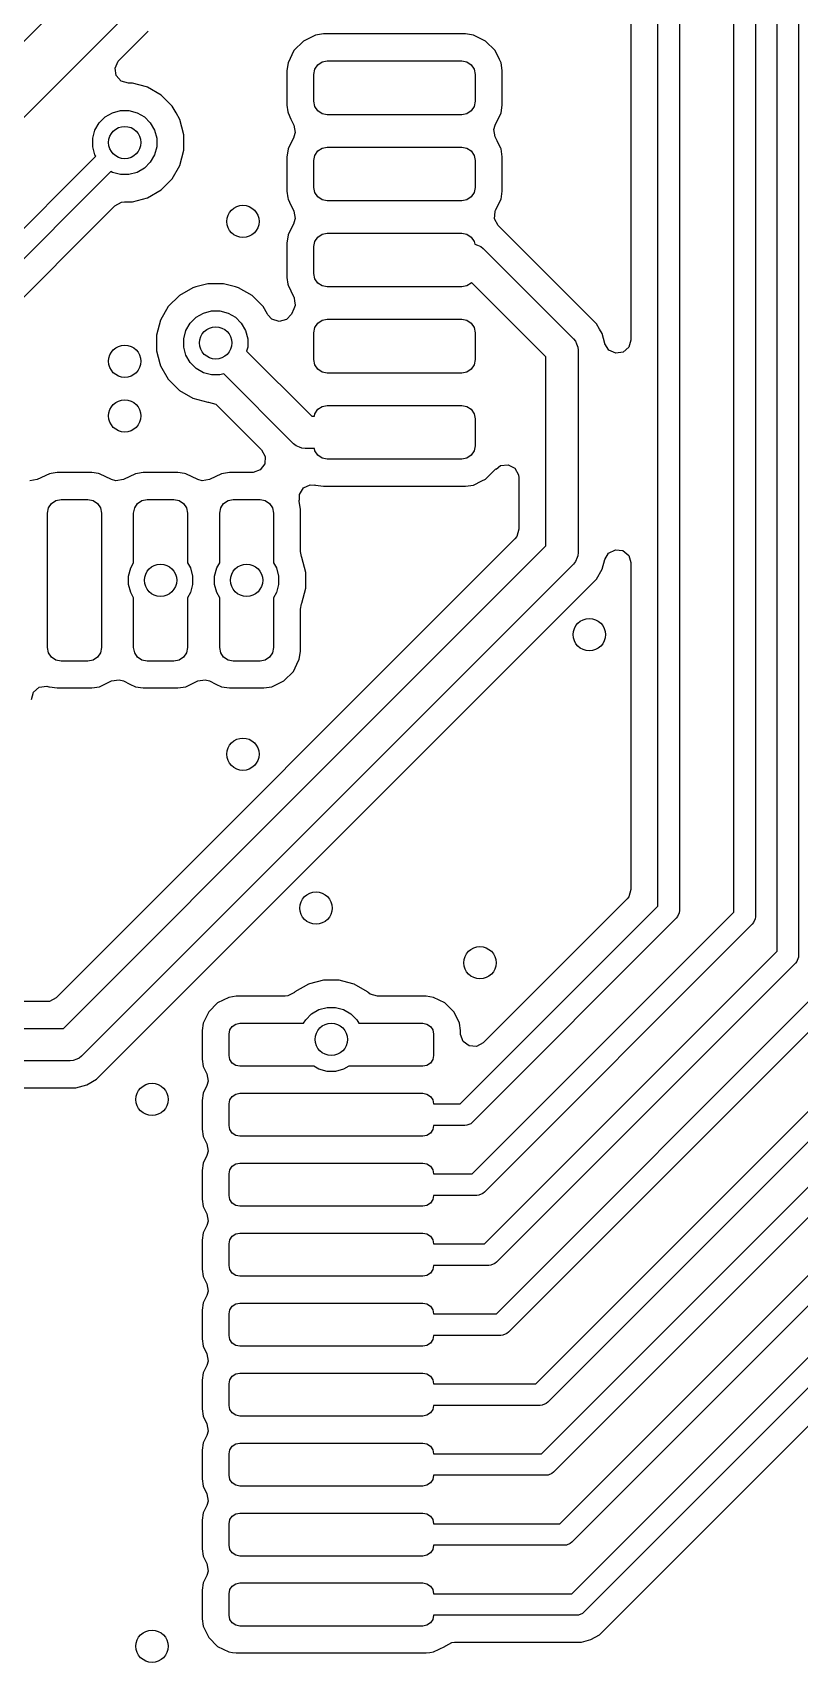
# Model space of a CAD drawing. Extents: x 117 to 217, y -143 to -43.
# Drawn here: x 127.92 to 135.05, y -108.86 to -93.72 of the extents above; entities that cross this region are included whole.
import ezdxf

# ---------------------------------------------------------------- set-up
doc = ezdxf.new("R2010")
doc.units = 0
doc.layers.add('BLACK', color=7, linetype='CONTINUOUS')

msp = doc.modelspace()

# ---------------------------------------------------------------- linework, layer by layer
at = {"layer": 'BLACK', "linetype": 'CONTINUOUS'}
for p, q in [((133.734, -101.836578), (133.734, -64.286)), ((133.934, -64.327422), (133.934, -101.878)), ((134.44, -101.892578), (134.44, -65.7478)), ((134.64, -65.789222), (134.64, -101.934)), ((134.841, -102.253578), (134.841, -65.9139)), ((135.041, -65.955322), (135.041, -102.295)), ((126.675743, -94.966702), (129.23801, -92.404435)), ((129.658827, -92.690727), (124.561, -97.788554)), ((133.4835, -93.146386), (133.4835, -96.576824)), ((128.723995, -93.979819), (128.995977, -93.707837)), ((130.439789, -93.799172), (130.351172, -93.887789)), ((130.552371, -93.744135), (130.439789, -93.799172)), ((130.552373, -93.744134), (130.552371, -93.744135)), ((130.552375, -93.744134), (130.552373, -93.744134)), ((130.625364, -93.7335), (130.552375, -93.744134)), ((131.946636, -93.7335), (130.625364, -93.7335)), ((132.019625, -93.744134), (131.946636, -93.7335)), ((132.019626, -93.744134), (132.019625, -93.744134)), ((132.019628, -93.744135), (132.019626, -93.744134)), ((132.13221, -93.799172), (132.019628, -93.744135)), ((132.220827, -93.887789), (132.13221, -93.799172)), ((128.688938, -94.049853), (128.717963, -93.986297)), ((128.717963, -93.986297), (128.723995, -93.979819)), ((130.296134, -94.000375), (130.2855, -94.073364)), ((130.296135, -94.000372), (130.296134, -94.000375)), ((130.351172, -93.887789), (130.296135, -94.000371)), ((130.296135, -94.000371), (130.296135, -94.000372)), ((130.545515, -94.061165), (130.572612, -94.020612)), ((130.572612, -94.020612), (130.613165, -93.993515)), ((130.613165, -93.993515), (130.661, -93.984)), ((130.661, -93.984), (131.911, -93.984)), ((131.911, -93.984), (131.958835, -93.993515)), ((131.958835, -93.993515), (131.999388, -94.020612)), ((131.999388, -94.020612), (132.026485, -94.061165)), ((132.260912, -93.969786), (132.220827, -93.887789)), ((132.275866, -94.000375), (132.260912, -93.969786)), ((132.2865, -94.073364), (132.275866, -94.000375)), ((128.698882, -94.119011), (128.688938, -94.049853)), ((128.744637, -94.171815), (128.698882, -94.119011)), ((128.811676, -94.1915), (128.744637, -94.171815)), ((130.2855, -94.073364), (130.2855, -94.394636)), ((130.536, -94.109), (130.545515, -94.061165)), ((130.536, -94.359), (130.536, -94.109)), ((132.026485, -94.061165), (132.036, -94.109)), ((132.036, -94.109), (132.036, -94.359)), ((132.2865, -94.394636), (132.2865, -94.073364)), ((128.850475, -94.1915), (128.811676, -94.1915)), ((128.979006, -94.22594), (128.850475, -94.1915)), ((128.990489, -94.229017), (128.979006, -94.22594)), ((129.116011, -94.301488), (128.990488, -94.229017)), ((128.990488, -94.229017), (128.990489, -94.229017)), ((129.116017, -94.301493), (129.116011, -94.301488)), ((129.218506, -94.403982), (129.116017, -94.301493)), ((128.595372, -94.503994), (128.663195, -94.464836)), ((128.663195, -94.464836), (128.738842, -94.444567)), ((128.738842, -94.444567), (128.817158, -94.444567)), ((128.817158, -94.444567), (128.892805, -94.464836)), ((128.892805, -94.464836), (128.960628, -94.503994)), ((129.218511, -94.403988), (129.218506, -94.403982)), ((129.255252, -94.467626), (129.218511, -94.403988)), ((129.290984, -94.529515), (129.255252, -94.467626)), ((130.2855, -94.394636), (130.294614, -94.457198)), ((130.294614, -94.457198), (130.296134, -94.467626)), ((130.296134, -94.467626), (130.323437, -94.523475)), ((130.545515, -94.406835), (130.536, -94.359)), ((130.572612, -94.447388), (130.545515, -94.406835)), ((130.613165, -94.474485), (130.572612, -94.447388)), ((130.661, -94.484), (130.613165, -94.474485)), ((131.958835, -94.474485), (131.911, -94.484)), ((131.999388, -94.447388), (131.958835, -94.474485)), ((132.026485, -94.406835), (131.999388, -94.447388)), ((132.036, -94.359), (132.026485, -94.406835)), ((132.221154, -94.57954), (132.275866, -94.467625)), ((132.275866, -94.467625), (132.2865, -94.394636)), ((128.480567, -94.702842), (128.500836, -94.627195)), ((128.500836, -94.627195), (128.539994, -94.559372)), ((128.539994, -94.559372), (128.595372, -94.503994)), ((128.960628, -94.503994), (129.016006, -94.559372)), ((129.016006, -94.559372), (129.055164, -94.627195)), ((129.055164, -94.627195), (129.075433, -94.702842)), ((129.3285, -94.669525), (129.290984, -94.529515)), ((130.323437, -94.523475), (130.350845, -94.579539)), ((130.350845, -94.579539), (130.350846, -94.57954)), ((130.350846, -94.57954), (130.362605, -94.648413)), ((131.911, -94.484), (130.661, -94.484)), ((132.209394, -94.619588), (132.221154, -94.57954)), ((132.221153, -94.688459), (132.209394, -94.619588)), ((128.480567, -94.781158), (128.480567, -94.702842)), ((128.500836, -94.856805), (128.480567, -94.781158)), ((129.075433, -94.781158), (129.055164, -94.856805)), ((129.075433, -94.702842), (129.075433, -94.781158)), ((129.3285, -94.814475), (129.3285, -94.669525)), ((130.349098, -94.692034), (130.296134, -94.800373)), ((130.350846, -94.688459), (130.349098, -94.692034)), ((130.362605, -94.648413), (130.350846, -94.688459)), ((130.613165, -94.793515), (130.661, -94.784)), ((130.661, -94.784), (131.911, -94.784)), ((131.911, -94.784), (131.958835, -94.793515)), ((132.239873, -94.726751), (132.221153, -94.688459)), ((132.274127, -94.796818), (132.239873, -94.726751)), ((126.640289, -96.738289), (128.508499, -94.870079)), ((128.508499, -94.870079), (128.500836, -94.856805)), ((129.016006, -94.924628), (128.960628, -94.980006)), ((129.055164, -94.856805), (129.016006, -94.924628)), ((129.290984, -94.954485), (129.3285, -94.814475)), ((130.295824, -94.8025), (130.2855, -94.873364)), ((130.2855, -94.873364), (130.2855, -95.194636)), ((130.296134, -94.800373), (130.295824, -94.8025)), ((130.536, -94.909), (130.545515, -94.861165)), ((130.536, -95.159), (130.536, -94.909)), ((130.545515, -94.861165), (130.572612, -94.820612)), ((130.572612, -94.820612), (130.613165, -94.793515)), ((131.958835, -94.793515), (131.999388, -94.820612)), ((131.999388, -94.820612), (132.026485, -94.861165)), ((132.026485, -94.861165), (132.036, -94.909)), ((132.036, -94.909), (132.036, -95.159)), ((132.275866, -94.800375), (132.274127, -94.796818)), ((132.2865, -94.873364), (132.275866, -94.800375)), ((132.2865, -95.194636), (132.2865, -94.873364)), ((128.64992, -95.0115), (126.85406, -96.807361)), ((128.663195, -95.019164), (128.64992, -95.0115)), ((128.738842, -95.039433), (128.663195, -95.019164)), ((128.817158, -95.039433), (128.738842, -95.039433)), ((128.892805, -95.019164), (128.817158, -95.039433)), ((128.960628, -94.980006), (128.892805, -95.019164)), ((129.116015, -95.182509), (129.218509, -95.080015)), ((129.218509, -95.080015), (129.290984, -94.954485)), ((128.990485, -95.254984), (129.116015, -95.182509)), ((130.2855, -95.194636), (130.294292, -95.254982)), ((130.545515, -95.206835), (130.536, -95.159)), ((130.572612, -95.247388), (130.545515, -95.206835)), ((132.026485, -95.206835), (131.999388, -95.247388)), ((132.036, -95.159), (132.026485, -95.206835)), ((132.275866, -95.267625), (132.2865, -95.194636)), ((127.25635, -96.75933), (128.686862, -95.328819)), ((128.686862, -95.328819), (128.748185, -95.295334)), ((128.748185, -95.295334), (128.774543, -95.2925)), ((128.774543, -95.2925), (128.850472, -95.2925)), ((128.850472, -95.2925), (128.850475, -95.2925)), ((128.850475, -95.2925), (128.990485, -95.254984)), ((130.294292, -95.254982), (130.296134, -95.267626)), ((130.296134, -95.267626), (130.30968, -95.295334)), ((130.30968, -95.295334), (130.350845, -95.379539)), ((130.350845, -95.379539), (130.350846, -95.37954)), ((130.350846, -95.37954), (130.362605, -95.448413)), ((130.613165, -95.274485), (130.572612, -95.247388)), ((130.661, -95.284), (130.613165, -95.274485)), ((131.911, -95.284), (130.661, -95.284)), ((131.958835, -95.274485), (131.911, -95.284)), ((131.999388, -95.247388), (131.958835, -95.274485)), ((132.215723, -95.451492), (132.220707, -95.3818)), ((132.220707, -95.3818), (132.225489, -95.370673)), ((132.225489, -95.370673), (132.275865, -95.267627)), ((132.275864, -95.267627), (132.275866, -95.267625)), ((132.275865, -95.267627), (132.275864, -95.267627)), ((130.349098, -95.492034), (130.296134, -95.600373)), ((130.350846, -95.488459), (130.349098, -95.492034)), ((130.362605, -95.448413), (130.350846, -95.488459)), ((132.249208, -95.512815), (132.215723, -95.451492)), ((132.249913, -95.51352), (132.249208, -95.512815)), ((133.16248, -96.426087), (132.249913, -95.51352)), ((130.293095, -95.621229), (130.2855, -95.673364)), ((130.2855, -95.673364), (130.2855, -95.994636)), ((130.296134, -95.600373), (130.293095, -95.621229)), ((130.536, -95.709), (130.545515, -95.661165)), ((130.545515, -95.661165), (130.572612, -95.620612)), ((130.572612, -95.620612), (130.613165, -95.593515)), ((130.613165, -95.593515), (130.661, -95.584)), ((130.661, -95.584), (131.911, -95.584)), ((131.911, -95.584), (131.958835, -95.593515)), ((131.958835, -95.593515), (131.999388, -95.620612)), ((131.999388, -95.620612), (132.026485, -95.661165)), ((132.026485, -95.661165), (132.031567, -95.686714)), ((132.031567, -95.686714), (132.033264, -95.686882)), ((132.033264, -95.686882), (132.055661, -95.696159)), ((130.536, -95.959), (130.536, -95.709)), ((132.055661, -95.696159), (132.087335, -95.709279)), ((132.087335, -95.709279), (132.110066, -95.727934)), ((132.110066, -95.727934), (132.948066, -96.565934)), ((130.2855, -95.994636), (130.294614, -96.057198)), ((130.545515, -96.006835), (130.536, -95.959)), ((129.411246, -96.090752), (129.285723, -96.163223)), ((129.439673, -96.083135), (129.411246, -96.090752)), ((129.55126, -96.053235), (129.439673, -96.083135)), ((129.69621, -96.053235), (129.55126, -96.053235)), ((129.807797, -96.083135), (129.69621, -96.053235)), ((129.836224, -96.090752), (129.807797, -96.083135)), ((129.961746, -96.163223), (129.836223, -96.090752)), ((129.836223, -96.090752), (129.836224, -96.090752)), ((130.294614, -96.057198), (130.296134, -96.067626)), ((130.296134, -96.067626), (130.347459, -96.172612)), ((130.572612, -96.047388), (130.545515, -96.006835)), ((130.613165, -96.074485), (130.572612, -96.047388)), ((130.661, -96.084), (130.613165, -96.074485)), ((131.911, -96.084), (130.661, -96.084)), ((131.958835, -96.074485), (131.911, -96.084)), ((131.999388, -96.047388), (131.958835, -96.074485)), ((132.001738, -96.04387), (131.999388, -96.047388)), ((132.692, -96.734132), (132.001738, -96.04387)), ((129.183223, -96.265723), (129.110752, -96.391246)), ((129.183228, -96.265717), (129.183223, -96.265723)), ((129.285717, -96.163228), (129.183228, -96.265717)), ((129.285723, -96.163223), (129.285717, -96.163228)), ((129.961748, -96.163225), (129.961746, -96.163223)), ((129.96175, -96.163226), (129.961748, -96.163225)), ((130.064244, -96.26572), (129.96175, -96.163226)), ((130.104628, -96.335667), (130.064244, -96.26572)), ((130.350845, -96.288462), (130.327767, -96.335667)), ((130.347459, -96.172612), (130.350845, -96.179539)), ((130.350845, -96.179539), (130.350846, -96.17954)), ((130.361676, -96.254871), (130.350845, -96.288462)), ((130.350846, -96.17954), (130.351414, -96.182867)), ((130.351414, -96.182867), (130.353556, -96.185475)), ((130.353556, -96.185475), (130.357251, -96.217056)), ((130.357251, -96.217056), (130.362605, -96.248413)), ((130.362605, -96.248413), (130.3614, -96.252515)), ((130.3614, -96.252515), (130.361676, -96.254871)), ((129.110751, -96.39125), (129.073235, -96.53126)), ((129.110752, -96.391246), (129.110751, -96.39125)), ((129.346571, -96.48893), (129.385729, -96.421107)), ((129.385729, -96.421107), (129.441107, -96.365729)), ((129.441107, -96.365729), (129.50893, -96.326571)), ((129.50893, -96.326571), (129.584577, -96.306302)), ((129.584577, -96.306302), (129.662893, -96.306302)), ((129.662893, -96.306302), (129.73854, -96.326571)), ((129.73854, -96.326571), (129.806363, -96.365729)), ((129.806363, -96.365729), (129.861741, -96.421107)), ((129.861741, -96.421107), (129.900899, -96.48893)), ((130.10898, -96.343205), (130.104628, -96.335667)), ((130.146605, -96.38372), (130.10898, -96.343205)), ((130.213104, -96.405162), (130.146605, -96.38372)), ((130.280638, -96.387249), (130.213104, -96.405162)), ((130.327767, -96.335667), (130.280638, -96.387249)), ((130.545515, -96.461165), (130.572612, -96.420612)), ((130.572612, -96.420612), (130.613165, -96.393515)), ((130.613165, -96.393515), (130.661, -96.384)), ((130.661, -96.384), (131.911, -96.384)), ((131.911, -96.384), (131.958835, -96.393515)), ((131.958835, -96.393515), (131.999388, -96.420612)), ((131.999388, -96.420612), (132.026485, -96.461165)), ((133.192053, -96.477309), (133.16248, -96.426087)), ((129.073235, -96.53126), (129.073235, -96.67621)), ((129.326302, -96.564577), (129.346571, -96.48893)), ((129.326302, -96.642893), (129.326302, -96.564577)), ((129.900899, -96.48893), (129.921168, -96.564577)), ((129.921168, -96.564577), (129.921168, -96.642893)), ((130.536, -96.509), (130.545515, -96.461165)), ((130.536, -96.759), (130.536, -96.509)), ((132.026485, -96.461165), (132.036, -96.509)), ((132.036, -96.509), (132.036, -96.759)), ((132.948066, -96.565934), (132.966721, -96.588665)), ((132.966721, -96.588665), (132.976287, -96.611759)), ((133.215207, -96.517412), (133.192053, -96.477309)), ((133.215207, -96.517413), (133.215207, -96.517412)), ((133.239725, -96.608917), (133.215207, -96.517413)), ((133.4835, -96.576824), (133.463815, -96.643863)), ((129.073235, -96.67621), (129.104966, -96.79463)), ((129.346571, -96.71854), (129.326302, -96.642893)), ((129.385729, -96.786363), (129.346571, -96.71854)), ((129.921168, -96.642893), (129.911417, -96.679285)), ((129.911417, -96.679285), (130.516132, -97.284)), ((132.692, -98.489868), (132.692, -96.734132)), ((132.976287, -96.611759), (132.989118, -96.642736)), ((132.989118, -96.642736), (132.992, -96.672)), ((132.992, -96.672), (132.992, -98.552)), ((133.240523, -96.611759), (133.239725, -96.608917)), ((133.278297, -96.670537), (133.240523, -96.611759)), ((133.341853, -96.699562), (133.278297, -96.670537)), ((133.411011, -96.689618), (133.341853, -96.699562)), ((133.463815, -96.643863), (133.411011, -96.689618)), ((129.104966, -96.79463), (129.110752, -96.816223)), ((129.110752, -96.816223), (129.183223, -96.941746)), ((129.441107, -96.841741), (129.385729, -96.786363)), ((129.50893, -96.880899), (129.441107, -96.841741)), ((129.584577, -96.901168), (129.50893, -96.880899)), ((129.662893, -96.901168), (129.584577, -96.901168)), ((129.699285, -96.891417), (129.662893, -96.901168)), ((130.347934, -97.540066), (129.699285, -96.891417)), ((130.545515, -96.806835), (130.536, -96.759)), ((130.572612, -96.847388), (130.545515, -96.806835)), ((130.613165, -96.874485), (130.572612, -96.847388)), ((130.661, -96.884), (130.613165, -96.874485)), ((131.911, -96.884), (130.661, -96.884)), ((131.958835, -96.874485), (131.911, -96.884)), ((131.999388, -96.847388), (131.958835, -96.874485)), ((132.026485, -96.806835), (131.999388, -96.847388)), ((132.036, -96.759), (132.026485, -96.806835)), ((129.183223, -96.941746), (129.183225, -96.941748)), ((129.183225, -96.941748), (129.183226, -96.94175)), ((129.183226, -96.94175), (129.28572, -97.044244)), ((129.28572, -97.044244), (129.285721, -97.044245)), ((129.285721, -97.044245), (129.285723, -97.044246)), ((129.285723, -97.044246), (129.411246, -97.116717)), ((129.411246, -97.116717), (129.411247, -97.116717)), ((129.411247, -97.116717), (129.41125, -97.116719)), ((129.41125, -97.116719), (129.55126, -97.154235)), ((129.55126, -97.154235), (129.55648, -97.154235)), ((129.55648, -97.154235), (129.623519, -97.17392)), ((129.623519, -97.17392), (129.644161, -97.190554)), ((129.644161, -97.190554), (130.050426, -97.596819)), ((130.572612, -97.220612), (130.613165, -97.193515)), ((130.613165, -97.193515), (130.661, -97.184)), ((130.661, -97.184), (131.911, -97.184)), ((131.911, -97.184), (131.958835, -97.193515)), ((131.958835, -97.193515), (131.999388, -97.220612)), ((130.516132, -97.284), (130.540973, -97.284)), ((130.540973, -97.284), (130.545515, -97.261165)), ((130.545515, -97.261165), (130.572612, -97.220612)), ((131.999388, -97.220612), (132.026485, -97.261165)), ((132.026485, -97.261165), (132.036, -97.309)), ((132.036, -97.309), (132.036, -97.559)), ((130.050426, -97.596819), (130.083911, -97.658142)), ((130.083911, -97.658142), (130.078927, -97.727834)), ((130.370665, -97.558721), (130.347934, -97.540066)), ((130.402339, -97.57184), (130.370665, -97.558721)), ((130.424736, -97.581118), (130.402339, -97.57184)), ((130.454, -97.584), (130.424736, -97.581118)), ((130.540973, -97.584), (130.454, -97.584)), ((130.545515, -97.606835), (130.540973, -97.584)), ((130.572612, -97.647388), (130.545515, -97.606835)), ((130.613165, -97.674485), (130.572612, -97.647388)), ((131.999388, -97.647388), (131.958835, -97.674485)), ((132.026485, -97.606835), (131.999388, -97.647388)), ((132.036, -97.559), (132.026485, -97.606835)), ((128.150364, -97.8085), (128.095622, -97.816475)), ((128.471636, -97.8085), (128.150364, -97.8085)), ((128.534198, -97.817614), (128.471636, -97.8085)), ((128.950364, -97.8085), (128.895622, -97.816475)), ((129.271636, -97.8085), (128.950364, -97.8085)), ((129.334198, -97.817614), (129.271636, -97.8085)), ((129.750364, -97.8085), (129.695622, -97.816475)), ((129.962745, -97.8085), (129.750364, -97.8085)), ((129.971591, -97.808184), (129.962745, -97.8085)), ((130.037055, -97.783767), (129.971591, -97.808184)), ((130.078927, -97.727834), (130.037055, -97.783767)), ((130.661, -97.684), (130.613165, -97.674485)), ((131.911, -97.684), (130.661, -97.684)), ((131.958835, -97.674485), (131.911, -97.684)), ((132.132212, -97.868825), (132.228092, -97.772946)), ((132.228092, -97.772946), (132.230435, -97.775289)), ((132.230435, -97.775289), (132.271554, -97.743034)), ((132.271554, -97.743034), (132.341115, -97.736477)), ((132.341115, -97.736477), (132.403179, -97.768569)), ((132.403179, -97.768569), (132.43804, -97.82912)), ((127.96546, -97.873846), (127.896587, -97.885605)), ((128.077373, -97.819134), (127.96546, -97.873846)), ((128.095622, -97.816475), (128.077373, -97.819134)), ((128.544626, -97.819134), (128.534198, -97.817614)), ((128.65654, -97.873846), (128.544626, -97.819134)), ((128.696587, -97.885605), (128.65654, -97.873846)), ((128.76546, -97.873846), (128.696587, -97.885605)), ((128.877373, -97.819134), (128.76546, -97.873846)), ((128.895622, -97.816475), (128.877373, -97.819134)), ((129.344626, -97.819134), (129.334198, -97.817614)), ((129.45654, -97.873846), (129.344626, -97.819134)), ((129.496587, -97.885605), (129.45654, -97.873846)), ((129.56546, -97.873846), (129.496587, -97.885605)), ((129.677373, -97.819134), (129.56546, -97.873846)), ((129.695622, -97.816475), (129.677373, -97.819134)), ((130.401477, -98.010684), (130.438418, -97.951379)), ((130.438418, -97.951379), (130.501558, -97.92146)), ((130.501558, -97.92146), (130.542565, -97.924392)), ((130.542565, -97.924392), (130.542845, -97.922477)), ((130.542845, -97.922477), (130.552373, -97.923865)), ((130.552373, -97.923865), (130.552375, -97.923866)), ((130.552375, -97.923866), (130.625364, -97.9345)), ((130.625364, -97.9345), (130.62537, -97.9345)), ((130.62537, -97.9345), (131.94663, -97.9345)), ((131.94663, -97.9345), (131.946636, -97.9345)), ((131.946636, -97.9345), (132.019625, -97.923866)), ((132.019625, -97.923866), (132.097889, -97.885605)), ((132.097889, -97.885605), (132.13221, -97.868827)), ((132.13221, -97.868827), (132.132212, -97.868825)), ((132.43804, -97.82912), (132.4415, -97.858208)), ((132.4415, -97.858208), (132.4415, -98.334745)), ((128.070515, -98.136165), (128.097612, -98.095612)), ((128.097612, -98.095612), (128.138165, -98.068515)), ((128.138165, -98.068515), (128.186, -98.059)), ((128.186, -98.059), (128.436, -98.059)), ((128.436, -98.059), (128.483835, -98.068515)), ((128.483835, -98.068515), (128.524388, -98.095612)), ((128.524388, -98.095612), (128.551485, -98.136165)), ((128.870515, -98.136165), (128.897612, -98.095612)), ((128.897612, -98.095612), (128.938165, -98.068515)), ((128.938165, -98.068515), (128.986, -98.059)), ((128.986, -98.059), (129.236, -98.059)), ((129.236, -98.059), (129.283835, -98.068515)), ((129.283835, -98.068515), (129.324388, -98.095612)), ((129.324388, -98.095612), (129.351485, -98.136165)), ((129.670515, -98.136165), (129.697612, -98.095612)), ((129.697612, -98.095612), (129.738165, -98.068515)), ((129.738165, -98.068515), (129.786, -98.059)), ((129.786, -98.059), (130.036, -98.059)), ((130.036, -98.059), (130.083835, -98.068515)), ((130.083835, -98.068515), (130.124388, -98.095612)), ((130.124388, -98.095612), (130.151485, -98.136165)), ((130.399477, -98.065845), (130.40225, -98.06544)), ((130.400865, -98.075373), (130.399477, -98.065845)), ((130.400866, -98.075375), (130.400865, -98.075373)), ((130.4115, -98.148364), (130.400866, -98.075375)), ((130.40225, -98.06544), (130.401477, -98.010684)), ((128.061, -98.184), (128.070515, -98.136165)), ((128.061, -99.434), (128.061, -98.184)), ((128.551485, -98.136165), (128.561, -98.184)), ((128.561, -98.184), (128.561, -99.434)), ((128.861, -98.184), (128.870515, -98.136165)), ((128.861, -98.647146), (128.861, -98.184)), ((129.351485, -98.136165), (129.361, -98.184)), ((129.361, -98.184), (129.361, -98.647146)), ((129.661, -98.184), (129.670515, -98.136165)), ((129.661, -98.647146), (129.661, -98.184)), ((130.151485, -98.136165), (130.161, -98.184)), ((130.161, -98.184), (130.161, -98.647146)), ((130.4115, -98.148369), (130.4115, -98.148364)), ((130.4115, -98.54171), (130.4115, -98.148369)), ((132.421815, -98.401784), (132.405181, -98.422426)), ((132.4415, -98.334745), (132.421815, -98.401784)), ((132.405181, -98.422426), (128.140426, -102.687181)), ((130.420937, -98.589159), (130.4115, -98.54171)), ((130.576934, -100.604934), (132.692, -98.489868)), ((132.992, -98.552), (132.989118, -98.581264)), ((133.239725, -98.61508), (133.27609, -98.555422)), ((133.27609, -98.555422), (133.338936, -98.524892)), ((133.338936, -98.524892), (133.408312, -98.533186)), ((133.408312, -98.533186), (133.46219, -98.577671)), ((128.813567, -98.769842), (128.833836, -98.694195)), ((128.833836, -98.694195), (128.861, -98.647146)), ((129.361, -98.647146), (129.388164, -98.694195)), ((129.388164, -98.694195), (129.408433, -98.769842)), ((129.613567, -98.769842), (129.633836, -98.694195)), ((129.633836, -98.694195), (129.661, -98.647146)), ((130.161, -98.647146), (130.188164, -98.694195)), ((130.188164, -98.694195), (130.208433, -98.769842)), ((130.423983, -98.596513), (130.420937, -98.589159)), ((130.423984, -98.596515), (130.423983, -98.596513)), ((130.4615, -98.736525), (130.423984, -98.596515)), ((132.948066, -98.658066), (130.789066, -100.817066)), ((132.966721, -98.635335), (132.948066, -98.658066)), ((132.982801, -98.596513), (132.966721, -98.635335)), ((132.989118, -98.581264), (132.982801, -98.596513)), ((133.16248, -98.797913), (133.215207, -98.706588)), ((133.215207, -98.706588), (133.239725, -98.61508)), ((133.46219, -98.577671), (133.483465, -98.644223)), ((133.483465, -98.644223), (133.4835, -98.647175)), ((133.4835, -98.647175), (133.4835, -101.681455)), ((128.813567, -98.848158), (128.813567, -98.769842)), ((128.833836, -98.923805), (128.813567, -98.848158)), ((129.408433, -98.848158), (129.388164, -98.923805)), ((129.408433, -98.769842), (129.408433, -98.848158)), ((129.613567, -98.848158), (129.613567, -98.769842)), ((129.633836, -98.923805), (129.613567, -98.848158)), ((130.208433, -98.848158), (130.188164, -98.923805)), ((130.208433, -98.769842), (130.208433, -98.848158)), ((130.4615, -98.881475), (130.4615, -98.736525)), ((131.00348, -100.956913), (133.16248, -98.797913)), ((128.861, -98.970853), (128.833836, -98.923805)), ((128.861, -99.434), (128.861, -98.970853)), ((129.388164, -98.923805), (129.361, -98.970853)), ((129.361, -98.970853), (129.361, -99.434)), ((129.661, -98.970853), (129.633836, -98.923805)), ((129.661, -99.434), (129.661, -98.970853)), ((130.188164, -98.923805), (130.161, -98.970853)), ((130.161, -98.970853), (130.161, -99.434)), ((130.420941, -99.028831), (130.423982, -99.021488)), ((130.423981, -99.021488), (130.423984, -99.021485)), ((130.423982, -99.021488), (130.423981, -99.021488)), ((130.423984, -99.021485), (130.4615, -98.881475)), ((130.4115, -99.076288), (130.420941, -99.028831)), ((130.4115, -99.469636), (130.4115, -99.076288)), ((128.070515, -99.481835), (128.061, -99.434)), ((128.561, -99.434), (128.551485, -99.481835)), ((128.870515, -99.481835), (128.861, -99.434)), ((129.361, -99.434), (129.351485, -99.481835)), ((129.670515, -99.481835), (129.661, -99.434)), ((130.161, -99.434), (130.151485, -99.481835)), ((130.400866, -99.542625), (130.4115, -99.469636)), ((128.097612, -99.522388), (128.070515, -99.481835)), ((128.138165, -99.549485), (128.097612, -99.522388)), ((128.186, -99.559), (128.138165, -99.549485)), ((128.436, -99.559), (128.186, -99.559)), ((128.483835, -99.549485), (128.436, -99.559)), ((128.524388, -99.522388), (128.483835, -99.549485)), ((128.551485, -99.481835), (128.524388, -99.522388)), ((128.897612, -99.522388), (128.870515, -99.481835)), ((128.938165, -99.549485), (128.897612, -99.522388)), ((128.986, -99.559), (128.938165, -99.549485)), ((129.236, -99.559), (128.986, -99.559)), ((129.283835, -99.549485), (129.236, -99.559)), ((129.324388, -99.522388), (129.283835, -99.549485)), ((129.351485, -99.481835), (129.324388, -99.522388)), ((129.697612, -99.522388), (129.670515, -99.481835)), ((129.738165, -99.549485), (129.697612, -99.522388)), ((129.786, -99.559), (129.738165, -99.549485)), ((130.036, -99.559), (129.786, -99.559)), ((130.083835, -99.549485), (130.036, -99.559)), ((130.124388, -99.522388), (130.083835, -99.549485)), ((130.151485, -99.481835), (130.124388, -99.522388)), ((130.345827, -99.65521), (130.37794, -99.58952)), ((130.37794, -99.58952), (130.400866, -99.542625)), ((128.544625, -99.798866), (128.65654, -99.744153)), ((128.65654, -99.744153), (128.725412, -99.732394)), ((128.725412, -99.732394), (128.765458, -99.744153)), ((128.765458, -99.744153), (128.824504, -99.773019)), ((128.824504, -99.773019), (128.877372, -99.798865)), ((129.344625, -99.798866), (129.45654, -99.744153)), ((129.45654, -99.744153), (129.525412, -99.732394)), ((129.525412, -99.732394), (129.565458, -99.744153)), ((129.565458, -99.744153), (129.624504, -99.773019)), ((129.624504, -99.773019), (129.677372, -99.798865)), ((130.144625, -99.798866), (130.202118, -99.770759)), ((130.202118, -99.770759), (130.25721, -99.743827)), ((130.25721, -99.743827), (130.345827, -99.65521)), ((127.9115, -99.915711), (127.931185, -99.848672)), ((127.931185, -99.848672), (127.983989, -99.802917)), ((127.983989, -99.802917), (128.053147, -99.792973)), ((128.053147, -99.792973), (128.072111, -99.797239)), ((128.072111, -99.797239), (128.077372, -99.798864)), ((128.077372, -99.798864), (128.077375, -99.798866)), ((128.077375, -99.798866), (128.150364, -99.8095)), ((128.150364, -99.8095), (128.15037, -99.8095)), ((128.15037, -99.8095), (128.47163, -99.8095)), ((128.47163, -99.8095), (128.471636, -99.8095)), ((128.471636, -99.8095), (128.544625, -99.798866)), ((128.877372, -99.798865), (128.877373, -99.798865)), ((128.877373, -99.798865), (128.877375, -99.798866)), ((128.877375, -99.798866), (128.950364, -99.8095)), ((128.950364, -99.8095), (128.95037, -99.8095)), ((128.95037, -99.8095), (129.27163, -99.8095)), ((129.27163, -99.8095), (129.271636, -99.8095)), ((129.271636, -99.8095), (129.344625, -99.798866)), ((129.677372, -99.798865), (129.677373, -99.798865)), ((129.677373, -99.798865), (129.677375, -99.798866)), ((129.677375, -99.798866), (129.750364, -99.8095)), ((129.750364, -99.8095), (129.75037, -99.8095)), ((129.75037, -99.8095), (130.07163, -99.8095)), ((130.07163, -99.8095), (130.071636, -99.8095)), ((130.071636, -99.8095), (130.144625, -99.798866)), ((128.207868, -102.974), (130.576934, -100.604934)), ((130.789066, -100.817066), (128.376066, -103.230066)), ((128.515913, -103.44448), (131.00348, -100.956913)), ((132.934578, -108.224), (139.854, -101.304578)), ((140.024711, -101.416711), (133.046711, -108.394711)), ((133.463815, -101.748494), (133.447181, -101.769136)), ((133.4835, -101.681455), (133.463815, -101.748494)), ((131.896578, -103.674), (133.734, -101.836578)), ((132.008578, -104.324), (134.44, -101.892578)), ((133.447181, -101.769136), (132.110181, -103.106136)), ((133.932079, -101.897509), (133.917147, -101.933557)), ((133.934, -101.878), (133.932079, -101.897509)), ((133.904711, -101.948711), (132.008711, -103.844711)), ((134.610711, -102.004711), (132.120711, -104.494711)), ((133.917147, -101.933557), (133.904711, -101.948711)), ((134.623147, -101.989557), (134.610711, -102.004711)), ((134.638079, -101.953509), (134.623147, -101.989557)), ((134.64, -101.934), (134.638079, -101.953509)), ((132.120578, -104.974), (134.841, -102.253578)), ((135.024147, -102.350558), (135.01171, -102.365711)), ((135.038516, -102.315867), (135.024147, -102.350558)), ((135.039079, -102.314509), (135.038516, -102.315867)), ((135.041, -102.295), (135.039079, -102.314509)), ((135.01171, -102.365711), (132.232711, -105.144711)), ((130.356295, -102.637181), (130.294972, -102.670666)), ((130.359982, -102.633493), (130.356295, -102.637181)), ((130.359988, -102.633488), (130.359982, -102.633493)), ((130.485511, -102.561017), (130.359988, -102.633488)), ((130.496993, -102.55794), (130.485511, -102.561017)), ((130.625525, -102.5235), (130.496993, -102.55794)), ((130.770475, -102.5235), (130.625525, -102.5235)), ((130.899006, -102.55794), (130.770475, -102.5235)), ((130.910489, -102.561017), (130.899006, -102.55794)), ((131.036011, -102.633488), (130.910488, -102.561017)), ((130.910488, -102.561017), (130.910489, -102.561017)), ((131.036017, -102.633493), (131.036011, -102.633488)), ((131.039705, -102.637181), (131.036017, -102.633493)), ((131.060347, -102.653815), (131.039705, -102.637181)), ((131.127386, -102.6735), (131.060347, -102.653815)), ((132.232578, -105.624), (135.242, -102.614578)), ((128.052745, -102.7235), (124.760052, -102.7235)), ((128.079103, -102.720666), (128.052745, -102.7235)), ((128.140426, -102.687181), (128.079103, -102.720666)), ((129.641514, -102.734803), (129.558803, -102.817514)), ((129.746608, -102.683426), (129.641514, -102.734803)), ((129.814739, -102.6735), (129.746608, -102.683426)), ((130.268614, -102.6735), (129.814739, -102.6735)), ((130.294972, -102.670666), (130.268614, -102.6735)), ((130.515372, -102.835994), (130.583195, -102.796836)), ((130.583195, -102.796836), (130.658842, -102.776567)), ((130.658842, -102.776567), (130.737158, -102.776567)), ((130.737158, -102.776567), (130.812805, -102.796836)), ((130.812805, -102.796836), (130.880628, -102.835994)), ((131.58126, -102.6735), (131.127386, -102.6735)), ((131.581261, -102.6735), (131.58126, -102.6735)), ((131.649391, -102.683426), (131.581261, -102.6735)), ((131.754485, -102.734803), (131.649391, -102.683426)), ((131.837196, -102.817514), (131.754485, -102.734803)), ((135.412711, -102.726711), (132.344711, -105.794711)), ((129.507426, -102.922608), (129.4975, -102.990739)), ((129.558803, -102.817514), (129.507426, -102.922608)), ((129.755612, -102.985732), (129.777289, -102.953289)), ((129.777289, -102.953289), (129.809732, -102.931612)), ((129.809732, -102.931612), (129.848, -102.924)), ((129.848, -102.924), (130.441156, -102.924)), ((130.441156, -102.924), (130.459994, -102.891372)), ((130.459994, -102.891372), (130.515372, -102.835994)), ((130.880628, -102.835994), (130.936006, -102.891372)), ((130.936006, -102.891372), (130.954844, -102.924)), ((130.954844, -102.924), (131.548, -102.924)), ((131.548, -102.924), (131.586268, -102.931612)), ((131.586268, -102.931612), (131.618711, -102.953289)), ((131.618711, -102.953289), (131.640388, -102.985732)), ((131.837196, -102.817515), (131.837196, -102.817514)), ((131.837198, -102.817517), (131.837196, -102.817515)), ((131.875795, -102.89647), (131.837198, -102.817517)), ((131.888573, -102.922608), (131.875795, -102.89647)), ((131.8985, -102.990739), (131.888573, -102.922608)), ((124.632549, -102.974), (128.207868, -102.974)), ((129.4975, -102.990739), (129.4975, -103.25726)), ((129.748, -103.024), (129.755612, -102.985732)), ((129.748, -103.224), (129.748, -103.024)), ((131.640388, -102.985732), (131.648, -103.024)), ((131.648, -103.024), (131.648, -103.224)), ((131.8985, -103.018455), (131.8985, -102.990739)), ((131.898816, -103.027301), (131.8985, -103.018455)), ((131.923233, -103.092765), (131.898816, -103.027301)), ((131.979166, -103.134637), (131.923233, -103.092765)), ((132.110181, -103.106136), (132.048858, -103.139621)), ((132.822578, -107.574), (137.34855, -103.048028)), ((128.332618, -103.257302), (128.299264, -103.271118)), ((128.353335, -103.248721), (128.332618, -103.257302)), ((128.376066, -103.230066), (128.353335, -103.248721)), ((129.4975, -103.25726), (129.507426, -103.325392)), ((129.755612, -103.262268), (129.748, -103.224)), ((129.777289, -103.294711), (129.755612, -103.262268)), ((131.640388, -103.262268), (131.618711, -103.294711)), ((131.648, -103.224), (131.640388, -103.262268)), ((132.048858, -103.139621), (131.979166, -103.134637)), ((132.598578, -106.274), (135.643, -103.229578)), ((137.519261, -103.160161), (132.934711, -107.744711)), ((128.27, -103.274), (124.632549, -103.274)), ((128.299264, -103.271118), (128.27, -103.274)), ((129.507426, -103.325392), (129.507426, -103.325393)), ((129.507426, -103.325393), (129.54123, -103.394541)), ((129.54123, -103.394541), (129.552988, -103.463414)), ((129.809732, -103.316388), (129.777289, -103.294711)), ((129.848, -103.324), (129.809732, -103.316388)), ((130.536146, -103.324), (129.848, -103.324)), ((130.583195, -103.351164), (130.536146, -103.324)), ((130.658842, -103.371433), (130.583195, -103.351164)), ((130.737158, -103.371433), (130.658842, -103.371433)), ((130.812805, -103.351164), (130.737158, -103.371433)), ((130.859854, -103.324), (130.812805, -103.351164)), ((131.548, -103.324), (130.859854, -103.324)), ((131.586268, -103.316388), (131.548, -103.324)), ((131.618711, -103.294711), (131.586268, -103.316388)), ((135.813711, -103.34171), (132.710711, -106.444711)), ((124.760052, -103.5245), (128.322725, -103.5245)), ((128.322725, -103.5245), (128.322727, -103.5245)), ((128.322727, -103.5245), (128.424588, -103.497207)), ((128.424588, -103.497207), (128.515913, -103.44448)), ((129.54123, -103.503459), (129.507426, -103.572606)), ((129.552988, -103.463414), (129.54123, -103.503459)), ((132.651478, -106.924), (136.044, -103.531478)), ((129.507426, -103.572607), (129.4975, -103.640739)), ((129.4975, -103.640739), (129.4975, -103.90726)), ((129.507426, -103.572606), (129.507426, -103.572607)), ((129.748, -103.674), (129.755612, -103.635732)), ((129.748, -103.874), (129.748, -103.674)), ((129.755612, -103.635732), (129.777289, -103.603289)), ((129.777289, -103.603289), (129.809732, -103.581612)), ((129.809732, -103.581612), (129.848, -103.574)), ((129.848, -103.574), (131.548, -103.574)), ((131.548, -103.574), (131.586268, -103.581612)), ((131.586268, -103.581612), (131.618711, -103.603289)), ((131.618711, -103.603289), (131.640388, -103.635732)), ((131.640388, -103.635732), (131.648, -103.674)), ((131.648, -103.674), (131.896578, -103.674)), ((136.21471, -103.643611), (132.763611, -107.094711)), ((131.993557, -103.857147), (131.957509, -103.872079)), ((132.008711, -103.844711), (131.993557, -103.857147)), ((129.4975, -103.90726), (129.507426, -103.975392)), ((129.507426, -103.975392), (129.507426, -103.975393)), ((129.507426, -103.975393), (129.54123, -104.044541)), ((129.755612, -103.912268), (129.748, -103.874)), ((129.777289, -103.944711), (129.755612, -103.912268)), ((129.809732, -103.966388), (129.777289, -103.944711)), ((129.848, -103.974), (129.809732, -103.966388)), ((131.548, -103.974), (129.848, -103.974)), ((131.586268, -103.966388), (131.548, -103.974)), ((131.618711, -103.944711), (131.586268, -103.966388)), ((131.640388, -103.912268), (131.618711, -103.944711)), ((131.648, -103.874), (131.640388, -103.912268)), ((131.938, -103.874), (131.648, -103.874)), ((131.957509, -103.872079), (131.938, -103.874)), ((129.54123, -104.153459), (129.507426, -104.222606)), ((129.54123, -104.044541), (129.552988, -104.113414)), ((129.552988, -104.113414), (129.54123, -104.153459)), ((129.507426, -104.222607), (129.4975, -104.290739)), ((129.4975, -104.290739), (129.4975, -104.55726)), ((129.507426, -104.222606), (129.507426, -104.222607)), ((129.748, -104.324), (129.755612, -104.285732)), ((129.755612, -104.285732), (129.777289, -104.253289)), ((129.777289, -104.253289), (129.809732, -104.231612)), ((129.809732, -104.231612), (129.848, -104.224)), ((129.848, -104.224), (131.548, -104.224)), ((131.548, -104.224), (131.586268, -104.231612)), ((131.586268, -104.231612), (131.618711, -104.253289)), ((131.618711, -104.253289), (131.640388, -104.285732)), ((131.640388, -104.285732), (131.648, -104.324)), ((129.748, -104.524), (129.748, -104.324)), ((131.648, -104.324), (132.008578, -104.324)), ((129.4975, -104.55726), (129.507426, -104.625392)), ((129.507426, -104.625392), (129.507426, -104.625393)), ((129.507426, -104.625393), (129.54123, -104.694541)), ((129.755612, -104.562268), (129.748, -104.524)), ((129.777289, -104.594711), (129.755612, -104.562268)), ((129.809732, -104.616388), (129.777289, -104.594711)), ((129.848, -104.624), (129.809732, -104.616388)), ((131.548, -104.624), (129.848, -104.624)), ((131.586268, -104.616388), (131.548, -104.624)), ((131.618711, -104.594711), (131.586268, -104.616388)), ((131.640388, -104.562268), (131.618711, -104.594711)), ((131.648, -104.524), (131.640388, -104.562268)), ((132.05, -104.524), (131.648, -104.524)), ((132.069509, -104.522079), (132.05, -104.524)), ((132.105557, -104.507147), (132.069509, -104.522079)), ((132.120711, -104.494711), (132.105557, -104.507147)), ((129.54123, -104.694541), (129.552988, -104.763414)), ((129.552988, -104.763414), (129.54123, -104.803459)), ((129.507426, -104.872607), (129.4975, -104.940739)), ((129.54123, -104.803459), (129.507426, -104.872606)), ((129.507426, -104.872606), (129.507426, -104.872607)), ((129.755612, -104.935732), (129.777289, -104.903289)), ((129.777289, -104.903289), (129.809732, -104.881612)), ((129.809732, -104.881612), (129.848, -104.874)), ((129.848, -104.874), (131.548, -104.874)), ((131.548, -104.874), (131.586268, -104.881612)), ((131.586268, -104.881612), (131.618711, -104.903289)), ((131.618711, -104.903289), (131.640388, -104.935732)), ((129.4975, -104.940739), (129.4975, -105.20726)), ((129.748, -104.974), (129.755612, -104.935732)), ((129.748, -105.174), (129.748, -104.974)), ((131.640388, -104.935732), (131.648, -104.974)), ((131.648, -104.974), (132.120578, -104.974)), ((129.4975, -105.20726), (129.507426, -105.275392)), ((129.755612, -105.212268), (129.748, -105.174)), ((129.777289, -105.244711), (129.755612, -105.212268)), ((131.640388, -105.212268), (131.618711, -105.244711)), ((131.648, -105.174), (131.640388, -105.212268)), ((132.162, -105.174), (131.648, -105.174)), ((132.181509, -105.172079), (132.162, -105.174)), ((132.217557, -105.157147), (132.181509, -105.172079)), ((132.232711, -105.144711), (132.217557, -105.157147)), ((129.507426, -105.275392), (129.507426, -105.275393)), ((129.507426, -105.275393), (129.54123, -105.344541)), ((129.54123, -105.344541), (129.552988, -105.413414)), ((129.809732, -105.266388), (129.777289, -105.244711)), ((129.848, -105.274), (129.809732, -105.266388)), ((131.548, -105.274), (129.848, -105.274)), ((131.586268, -105.266388), (131.548, -105.274)), ((131.618711, -105.244711), (131.586268, -105.266388)), ((129.507426, -105.522607), (129.4975, -105.590739)), ((129.54123, -105.453459), (129.507426, -105.522606)), ((129.507426, -105.522606), (129.507426, -105.522607)), ((129.552988, -105.413414), (129.54123, -105.453459)), ((129.777289, -105.553289), (129.809732, -105.531612)), ((129.809732, -105.531612), (129.848, -105.524)), ((129.848, -105.524), (131.548, -105.524)), ((131.548, -105.524), (131.586268, -105.531612)), ((131.586268, -105.531612), (131.618711, -105.553289)), ((129.4975, -105.590739), (129.4975, -105.85726)), ((129.748, -105.624), (129.755612, -105.585732)), ((129.748, -105.824), (129.748, -105.624)), ((129.755612, -105.585732), (129.777289, -105.553289)), ((131.618711, -105.553289), (131.640388, -105.585732)), ((131.640388, -105.585732), (131.648, -105.624)), ((131.648, -105.624), (132.232578, -105.624)), ((129.755612, -105.862268), (129.748, -105.824)), ((131.648, -105.824), (131.640388, -105.862268)), ((132.274, -105.824), (131.648, -105.824)), ((132.293509, -105.822079), (132.274, -105.824)), ((132.329557, -105.807147), (132.293509, -105.822079)), ((132.344711, -105.794711), (132.329557, -105.807147)), ((129.4975, -105.85726), (129.507426, -105.925392)), ((129.507426, -105.925392), (129.507426, -105.925393)), ((129.507426, -105.925393), (129.54123, -105.994541)), ((129.777289, -105.894711), (129.755612, -105.862268)), ((129.809732, -105.916388), (129.777289, -105.894711)), ((129.848, -105.924), (129.809732, -105.916388)), ((131.548, -105.924), (129.848, -105.924)), ((131.586268, -105.916388), (131.548, -105.924)), ((131.618711, -105.894711), (131.586268, -105.916388)), ((131.640388, -105.862268), (131.618711, -105.894711)), ((133.191212, -108.60447), (135.835819, -105.959861)), ((129.54123, -106.103459), (129.507426, -106.172606)), ((129.54123, -105.994541), (129.552988, -106.063414)), ((129.552988, -106.063414), (129.54123, -106.103459)), ((129.507426, -106.172607), (129.4975, -106.240739)), ((129.4975, -106.240739), (129.4975, -106.50726)), ((129.507426, -106.172606), (129.507426, -106.172607)), ((129.748, -106.274), (129.755612, -106.235732)), ((129.748, -106.474), (129.748, -106.274)), ((129.755612, -106.235732), (129.777289, -106.203289)), ((129.777289, -106.203289), (129.809732, -106.181612)), ((129.809732, -106.181612), (129.848, -106.174)), ((129.848, -106.174), (131.548, -106.174)), ((131.548, -106.174), (131.586268, -106.181612)), ((131.586268, -106.181612), (131.618711, -106.203289)), ((131.618711, -106.203289), (131.640388, -106.235732)), ((131.640388, -106.235732), (131.648, -106.274)), ((131.648, -106.274), (132.598578, -106.274)), ((129.4975, -106.50726), (129.507426, -106.575392)), ((129.507426, -106.575392), (129.507426, -106.575393)), ((129.507426, -106.575393), (129.54123, -106.644541)), ((129.755612, -106.512268), (129.748, -106.474)), ((129.777289, -106.544711), (129.755612, -106.512268)), ((129.809732, -106.566388), (129.777289, -106.544711)), ((129.848, -106.574), (129.809732, -106.566388)), ((131.548, -106.574), (129.848, -106.574)), ((131.586268, -106.566388), (131.548, -106.574)), ((131.618711, -106.544711), (131.586268, -106.566388)), ((131.640388, -106.512268), (131.618711, -106.544711)), ((131.648, -106.474), (131.640388, -106.512268)), ((132.64, -106.474), (131.648, -106.474)), ((132.659509, -106.472079), (132.64, -106.474)), ((132.695557, -106.457147), (132.659509, -106.472079)), ((132.710711, -106.444711), (132.695557, -106.457147)), ((129.54123, -106.644541), (129.552988, -106.713414)), ((129.552988, -106.713414), (129.54123, -106.753459)), ((129.507426, -106.822607), (129.4975, -106.890739)), ((129.4975, -106.890739), (129.4975, -107.15726)), ((129.54123, -106.753459), (129.507426, -106.822606)), ((129.507426, -106.822606), (129.507426, -106.822607)), ((129.748, -106.924), (129.755612, -106.885732)), ((129.755612, -106.885732), (129.777289, -106.853289)), ((129.777289, -106.853289), (129.809732, -106.831612)), ((129.809732, -106.831612), (129.848, -106.824)), ((129.848, -106.824), (131.548, -106.824)), ((131.548, -106.824), (131.586268, -106.831612)), ((131.586268, -106.831612), (131.618711, -106.853289)), ((131.618711, -106.853289), (131.640388, -106.885732)), ((131.640388, -106.885732), (131.648, -106.924)), ((129.748, -107.124), (129.748, -106.924)), ((131.648, -106.924), (132.651478, -106.924)), ((129.4975, -107.15726), (129.507426, -107.225392)), ((129.755612, -107.162268), (129.748, -107.124)), ((129.777289, -107.194711), (129.755612, -107.162268)), ((129.809732, -107.216388), (129.777289, -107.194711)), ((131.618711, -107.194711), (131.586268, -107.216388)), ((131.640388, -107.162268), (131.618711, -107.194711)), ((131.648, -107.124), (131.640388, -107.162268)), ((132.6929, -107.124), (131.648, -107.124)), ((132.712409, -107.122079), (132.6929, -107.124)), ((132.748457, -107.107147), (132.712409, -107.122079)), ((132.763611, -107.094711), (132.748457, -107.107147)), ((129.507426, -107.225392), (129.507426, -107.225393)), ((129.507426, -107.225393), (129.54123, -107.294541)), ((129.54123, -107.294541), (129.552988, -107.363414)), ((129.848, -107.224), (129.809732, -107.216388)), ((131.548, -107.224), (129.848, -107.224)), ((131.586268, -107.216388), (131.548, -107.224)), ((129.507426, -107.472607), (129.4975, -107.540739)), ((129.54123, -107.403459), (129.507426, -107.472606)), ((129.507426, -107.472606), (129.507426, -107.472607)), ((129.552988, -107.363414), (129.54123, -107.403459)), ((129.755612, -107.535732), (129.777289, -107.503289)), ((129.777289, -107.503289), (129.809732, -107.481612)), ((129.809732, -107.481612), (129.848, -107.474)), ((129.848, -107.474), (131.548, -107.474)), ((131.548, -107.474), (131.586268, -107.481612)), ((131.586268, -107.481612), (131.618711, -107.503289)), ((131.618711, -107.503289), (131.640388, -107.535732)), ((129.4975, -107.540739), (129.4975, -107.80726)), ((129.748, -107.574), (129.755612, -107.535732)), ((129.748, -107.774), (129.748, -107.574)), ((131.640388, -107.535732), (131.648, -107.574)), ((131.648, -107.574), (132.822578, -107.574)), ((129.755612, -107.812268), (129.748, -107.774)), ((131.648, -107.774), (131.640388, -107.812268)), ((132.864, -107.774), (131.648, -107.774)), ((132.883509, -107.772079), (132.864, -107.774)), ((132.919557, -107.757147), (132.883509, -107.772079)), ((132.934711, -107.744711), (132.919557, -107.757147)), ((129.4975, -107.80726), (129.507426, -107.875392)), ((129.507426, -107.875392), (129.507426, -107.875393)), ((129.507426, -107.875393), (129.54123, -107.944541)), ((129.54123, -107.944541), (129.552988, -108.013414)), ((129.777289, -107.844711), (129.755612, -107.812268)), ((129.809732, -107.866388), (129.777289, -107.844711)), ((129.848, -107.874), (129.809732, -107.866388)), ((131.548, -107.874), (129.848, -107.874)), ((131.586268, -107.866388), (131.548, -107.874)), ((131.618711, -107.844711), (131.586268, -107.866388)), ((131.640388, -107.812268), (131.618711, -107.844711)), ((129.54123, -108.053459), (129.507426, -108.122606)), ((129.552988, -108.013414), (129.54123, -108.053459)), ((129.507426, -108.122607), (129.4975, -108.190739)), ((129.4975, -108.190739), (129.4975, -108.45726)), ((129.507426, -108.122606), (129.507426, -108.122607)), ((129.748, -108.224), (129.755612, -108.185732)), ((129.748, -108.424), (129.748, -108.224)), ((129.755612, -108.185732), (129.777289, -108.153289)), ((129.777289, -108.153289), (129.809732, -108.131612)), ((129.809732, -108.131612), (129.848, -108.124)), ((129.848, -108.124), (131.548, -108.124)), ((131.548, -108.124), (131.586268, -108.131612)), ((131.586268, -108.131612), (131.618711, -108.153289)), ((131.618711, -108.153289), (131.640388, -108.185732)), ((131.640388, -108.185732), (131.648, -108.224)), ((131.648, -108.224), (132.934578, -108.224)), ((133.031557, -108.407147), (132.995509, -108.422079)), ((133.046711, -108.394711), (133.031557, -108.407147)), ((129.4975, -108.45726), (129.507426, -108.525391)), ((129.507426, -108.525391), (129.558803, -108.630485)), ((129.755612, -108.462268), (129.748, -108.424)), ((129.777289, -108.494711), (129.755612, -108.462268)), ((129.809732, -108.516388), (129.777289, -108.494711)), ((129.848, -108.524), (129.809732, -108.516388)), ((131.548, -108.524), (129.848, -108.524)), ((131.586268, -108.516388), (131.548, -108.524)), ((131.618711, -108.494711), (131.586268, -108.516388)), ((131.640388, -108.462268), (131.618711, -108.494711)), ((131.648, -108.424), (131.640388, -108.462268)), ((132.976, -108.424), (131.648, -108.424)), ((132.995509, -108.422079), (132.976, -108.424)), ((129.558803, -108.630485), (129.641514, -108.713196)), ((129.641514, -108.713196), (129.641515, -108.713196)), ((129.641515, -108.713196), (129.641517, -108.713198)), ((129.641517, -108.713198), (129.746607, -108.764573)), ((131.649393, -108.764573), (131.754483, -108.713198)), ((131.754483, -108.713198), (131.754485, -108.713196)), ((131.754485, -108.713196), (131.756863, -108.710819)), ((131.756863, -108.710819), (131.760914, -108.708606)), ((131.760914, -108.708606), (131.762847, -108.707227)), ((131.762847, -108.707227), (131.763013, -108.70746)), ((131.763013, -108.70746), (131.818186, -108.677334)), ((131.818186, -108.677334), (131.844544, -108.6745)), ((131.844544, -108.6745), (133.022142, -108.6745)), ((133.022142, -108.6745), (133.022144, -108.6745)), ((133.022144, -108.6745), (133.111288, -108.650614)), ((133.111288, -108.650614), (133.191212, -108.60447)), ((129.746607, -108.764573), (129.780673, -108.769536)), ((129.780673, -108.769536), (129.814739, -108.7745)), ((129.814739, -108.7745), (129.81474, -108.7745)), ((129.81474, -108.7745), (129.845486, -108.7745)), ((129.845486, -108.7745), (129.848, -108.774)), ((129.848, -108.774), (131.548, -108.774)), ((131.548, -108.774), (131.550514, -108.7745)), ((131.550514, -108.7745), (131.581261, -108.7745)), ((131.581261, -108.7745), (131.613243, -108.76984)), ((131.613243, -108.76984), (131.649393, -108.764573))]:
    msp.add_line(p, q, dxfattribs=at)
at = {"layer": 'BLACK'}
for centre in [(128.778, -94.742), (129.876905, -95.474873), (129.623735, -96.603735), (128.778, -96.774), (128.778, -97.282), (129.111, -98.809), (129.911, -98.809), (133.096, -99.314), (129.876905, -100.424619), (130.556, -101.854), (132.08, -102.362), (130.698, -103.074), (129.032, -103.632), (129.032, -108.712)]:
    msp.add_circle(centre, 0.15, dxfattribs=at)

doc.saveas('drawing.dxf')
